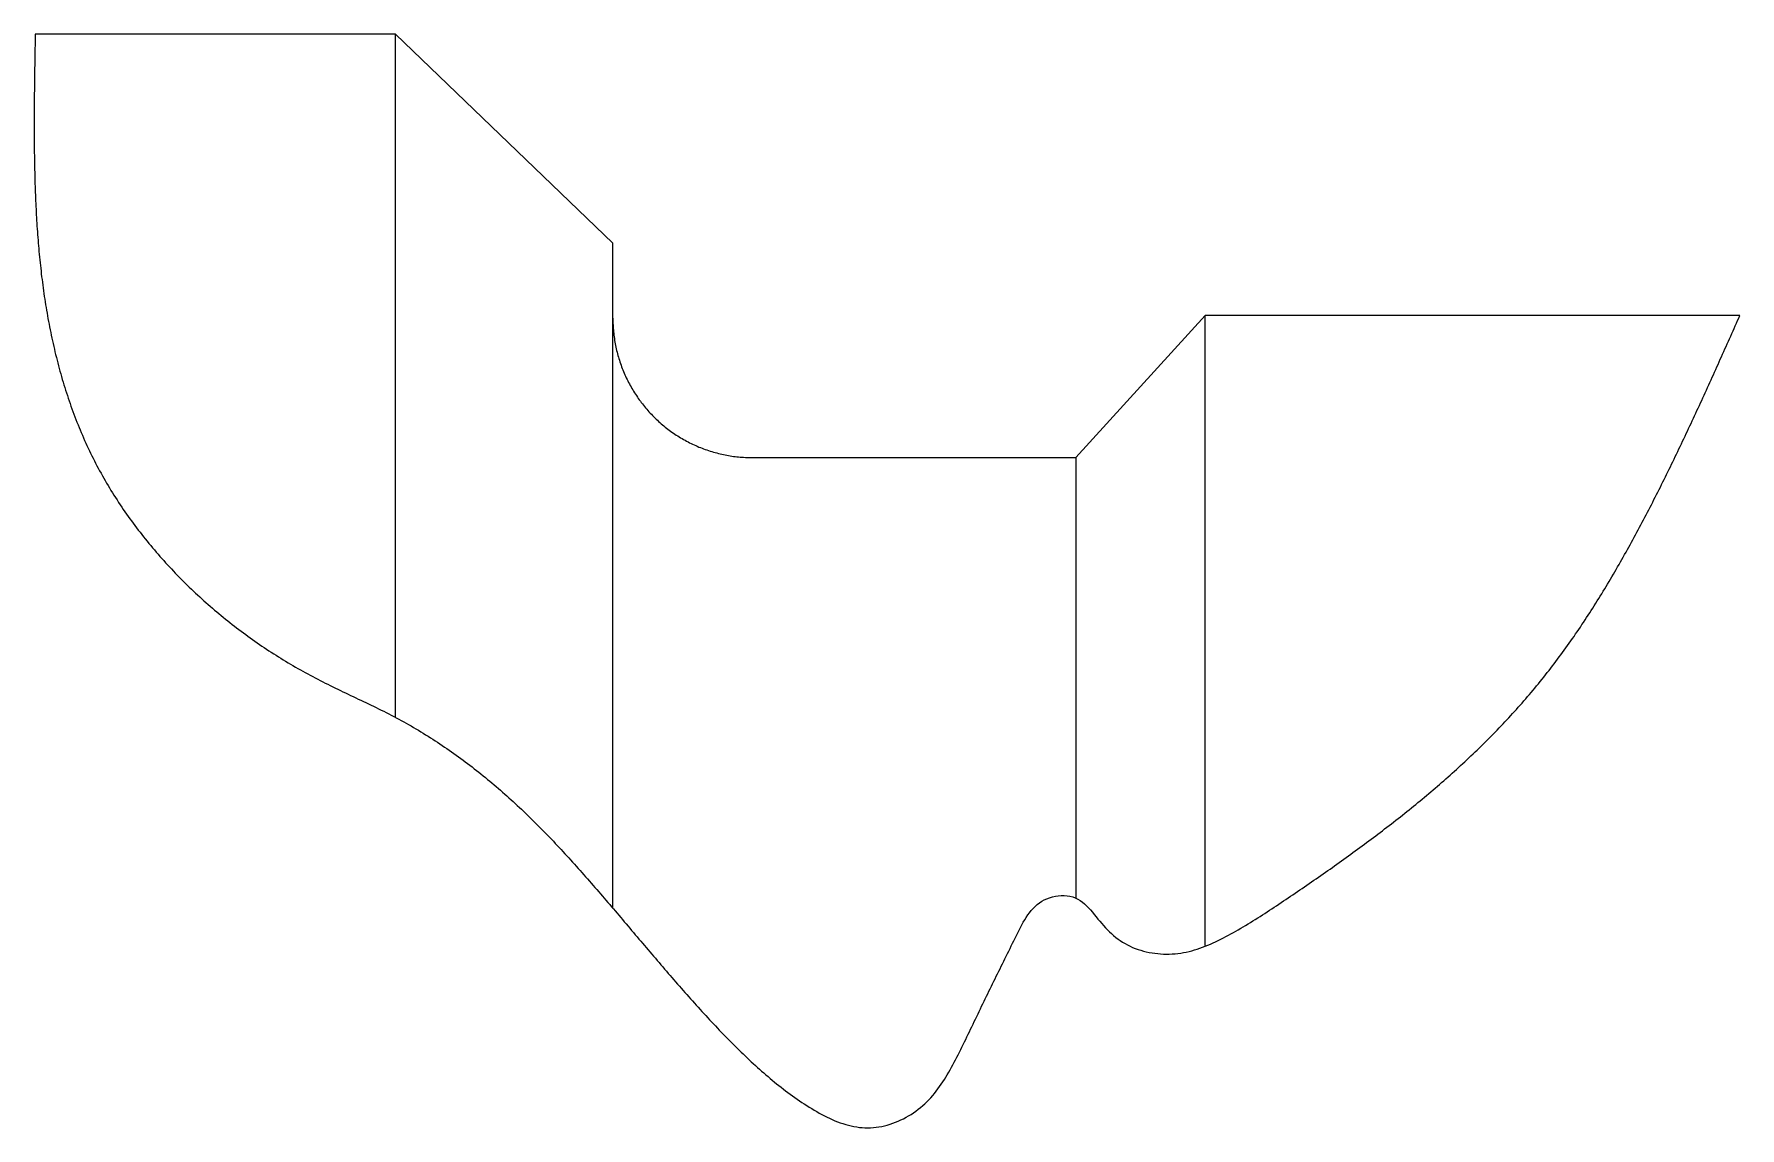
# Model space of a CAD drawing. Extents: x 0 to 632, y 0 to 332.
# Drawn here: x 603.8 to 628.28, y 44.99 to 60.68 of the extents above; entities that cross this region are included whole.
import ezdxf

# ---------------------------------------------------------------- set-up
doc = ezdxf.new("R2010")
doc.units = 0
doc.layers.get('0').update_dxf_attribs({"linetype": 'CONTINUOUS'})

msp = doc.modelspace()

# ---------------------------------------------------------------- linework, layer by layer
at = {"color": 2, "linetype": 'CONTINUOUS'}
for p, q in [((603.809, 60.52), (603.808, 60.48)), ((603.81, 60.601), (603.809, 60.561)), ((603.809, 60.561), (603.809, 60.52)), ((603.811, 60.642), (603.81, 60.601)), ((603.812, 60.682), (603.811, 60.642)), ((603.805, 60.318), (603.804, 60.277)), ((603.804, 60.277), (603.804, 60.237)), ((603.806, 60.358), (603.805, 60.318)), ((603.807, 60.399), (603.806, 60.358)), ((603.808, 60.48), (603.807, 60.439)), ((603.807, 60.439), (603.807, 60.399)), ((603.801, 60.034), (603.8, 59.994)), ((603.802, 60.115), (603.801, 60.075)), ((603.801, 60.075), (603.801, 60.034)), ((603.803, 60.156), (603.802, 60.115)), ((603.804, 60.237), (603.803, 60.196)), ((603.803, 60.196), (603.803, 60.156)), ((603.799, 59.872), (603.798, 59.832)), ((603.798, 59.832), (603.798, 59.791)), ((603.798, 59.791), (603.798, 59.751)), ((603.8, 59.953), (603.799, 59.913)), ((603.799, 59.913), (603.799, 59.872)), ((603.8, 59.994), (603.8, 59.953)), ((603.797, 59.629), (603.796, 59.589)), ((603.796, 59.589), (603.796, 59.548)), ((603.796, 59.548), (603.796, 59.508)), ((603.798, 59.751), (603.797, 59.71)), ((603.797, 59.71), (603.797, 59.67)), ((603.797, 59.67), (603.797, 59.629)), ((603.796, 59.508), (603.796, 59.467)), ((603.796, 59.467), (603.796, 59.427)), ((603.796, 59.427), (603.796, 59.386)), ((603.796, 59.386), (603.796, 59.346)), ((603.796, 59.346), (603.796, 59.305)), ((603.796, 59.305), (603.796, 59.265)), ((603.796, 59.265), (603.796, 59.224)), ((603.796, 59.224), (603.796, 59.184)), ((603.796, 59.184), (603.797, 59.143)), ((603.797, 59.143), (603.797, 59.103)), ((603.797, 59.103), (603.797, 59.062)), ((603.797, 59.062), (603.798, 59.022)), ((603.798, 59.022), (603.798, 58.981)), ((603.798, 58.981), (603.799, 58.941)), ((603.799, 58.941), (603.799, 58.9)), ((603.799, 58.9), (603.8, 58.86)), ((603.8, 58.86), (603.801, 58.819)), ((603.801, 58.819), (603.802, 58.779)), ((603.802, 58.779), (603.803, 58.738)), ((603.803, 58.738), (603.804, 58.697)), ((603.804, 58.697), (603.805, 58.657)), ((603.805, 58.657), (603.806, 58.616)), ((603.806, 58.616), (603.807, 58.576)), ((603.807, 58.576), (603.808, 58.535)), ((603.808, 58.535), (603.809, 58.495)), ((603.809, 58.495), (603.811, 58.454)), ((603.811, 58.454), (603.812, 58.414)), ((603.812, 58.414), (603.814, 58.373)), ((603.814, 58.373), (603.815, 58.333)), ((603.815, 58.333), (603.817, 58.292)), ((603.817, 58.292), (603.819, 58.252)), ((603.819, 58.252), (603.821, 58.211)), ((603.821, 58.211), (603.823, 58.171)), ((603.823, 58.171), (603.825, 58.13)), ((603.825, 58.13), (603.827, 58.09)), ((603.827, 58.09), (603.83, 58.049)), ((603.83, 58.049), (603.832, 58.009)), ((603.832, 58.009), (603.834, 57.968)), ((603.834, 57.968), (603.837, 57.928)), ((603.837, 57.928), (603.84, 57.888)), ((603.84, 57.888), (603.843, 57.847)), ((603.843, 57.847), (603.845, 57.807)), ((603.845, 57.807), (603.849, 57.766)), ((603.849, 57.766), (603.852, 57.726)), ((603.852, 57.726), (603.855, 57.685)), ((603.855, 57.685), (603.858, 57.645)), ((603.858, 57.645), (603.862, 57.605)), ((603.862, 57.605), (603.865, 57.564)), ((603.865, 57.564), (603.869, 57.524)), ((603.869, 57.524), (603.873, 57.483)), ((603.873, 57.483), (603.877, 57.443)), ((603.877, 57.443), (603.881, 57.403)), ((603.881, 57.403), (603.886, 57.363)), ((603.886, 57.363), (603.89, 57.322)), ((603.89, 57.322), (603.895, 57.282)), ((603.895, 57.282), (603.899, 57.242)), ((603.899, 57.242), (603.904, 57.201)), ((603.904, 57.201), (603.909, 57.161)), ((603.909, 57.161), (603.914, 57.121)), ((603.914, 57.121), (603.919, 57.081)), ((603.919, 57.081), (603.925, 57.041)), ((603.925, 57.041), (603.93, 57)), ((603.93, 57), (603.936, 56.96)), ((603.936, 56.96), (603.942, 56.92)), ((603.942, 56.92), (603.948, 56.88)), ((603.948, 56.88), (603.954, 56.84)), ((603.954, 56.84), (603.961, 56.8)), ((603.961, 56.8), (603.967, 56.76)), ((603.967, 56.76), (603.974, 56.72)), ((603.974, 56.72), (603.981, 56.68)), ((603.981, 56.68), (603.988, 56.64)), ((603.988, 56.64), (603.995, 56.6)), ((603.995, 56.6), (604.002, 56.56)), ((628.236, 56.534), (628.252, 56.571)), ((628.252, 56.571), (628.269, 56.608)), ((628.269, 56.608), (628.285, 56.645)), ((604.002, 56.56), (604.01, 56.52)), ((604.01, 56.52), (604.018, 56.48)), ((604.018, 56.48), (604.025, 56.44)), ((604.025, 56.44), (604.034, 56.4)), ((604.034, 56.4), (604.042, 56.361)), ((604.042, 56.361), (604.05, 56.321)), ((628.137, 56.312), (628.153, 56.349)), ((628.153, 56.349), (628.17, 56.386)), ((628.17, 56.386), (628.186, 56.423)), ((628.186, 56.423), (628.203, 56.46)), ((628.203, 56.46), (628.219, 56.497)), ((628.219, 56.497), (628.236, 56.534)), ((604.05, 56.321), (604.059, 56.281)), ((604.059, 56.281), (604.068, 56.241)), ((604.068, 56.241), (604.077, 56.202)), ((604.077, 56.202), (604.086, 56.162)), ((604.086, 56.162), (604.095, 56.123)), ((604.095, 56.123), (604.105, 56.083)), ((604.105, 56.083), (604.115, 56.043)), ((628.021, 56.054), (628.037, 56.091)), ((628.037, 56.091), (628.054, 56.128)), ((628.054, 56.128), (628.071, 56.165)), ((628.071, 56.165), (628.087, 56.202)), ((628.087, 56.202), (628.104, 56.239)), ((628.104, 56.239), (628.12, 56.275)), ((628.12, 56.275), (628.137, 56.312)), ((604.115, 56.043), (604.125, 56.004)), ((604.125, 56.004), (604.135, 55.965)), ((604.135, 55.965), (604.145, 55.925)), ((604.145, 55.925), (604.156, 55.886)), ((604.156, 55.886), (604.167, 55.847)), ((604.167, 55.847), (604.178, 55.808)), ((627.921, 55.832), (627.938, 55.869)), ((627.938, 55.869), (627.954, 55.906)), ((627.954, 55.906), (627.971, 55.943)), ((627.971, 55.943), (627.988, 55.98)), ((627.988, 55.98), (628.004, 56.017)), ((628.004, 56.017), (628.021, 56.054)), ((604.178, 55.808), (604.189, 55.768)), ((604.189, 55.768), (604.2, 55.729)), ((604.2, 55.729), (604.212, 55.69)), ((604.212, 55.69), (604.223, 55.651)), ((604.223, 55.651), (604.235, 55.613)), ((604.235, 55.613), (604.248, 55.574)), ((627.804, 55.574), (627.821, 55.611)), ((627.821, 55.611), (627.837, 55.648)), ((627.837, 55.648), (627.854, 55.685)), ((627.854, 55.685), (627.871, 55.722)), ((627.871, 55.722), (627.888, 55.759)), ((627.888, 55.759), (627.904, 55.795)), ((627.904, 55.795), (627.921, 55.832)), ((604.248, 55.574), (604.26, 55.535)), ((604.26, 55.535), (604.273, 55.496)), ((604.273, 55.496), (604.285, 55.458)), ((604.285, 55.458), (604.298, 55.419)), ((604.298, 55.419), (604.312, 55.381)), ((604.312, 55.381), (604.325, 55.343)), ((627.686, 55.317), (627.703, 55.353)), ((627.703, 55.353), (627.72, 55.39)), ((627.72, 55.39), (627.737, 55.427)), ((627.737, 55.427), (627.753, 55.464)), ((627.753, 55.464), (627.77, 55.501)), ((627.77, 55.501), (627.787, 55.537)), ((627.787, 55.537), (627.804, 55.574)), ((604.325, 55.343), (604.339, 55.304)), ((604.339, 55.304), (604.353, 55.266)), ((604.353, 55.266), (604.367, 55.228)), ((604.367, 55.228), (604.381, 55.19)), ((604.381, 55.19), (604.396, 55.152)), ((604.396, 55.152), (604.411, 55.114)), ((604.411, 55.114), (604.426, 55.077)), ((627.583, 55.096), (627.6, 55.133)), ((627.6, 55.133), (627.618, 55.17)), ((627.618, 55.17), (627.635, 55.206)), ((627.635, 55.206), (627.652, 55.243)), ((627.652, 55.243), (627.669, 55.28)), ((627.669, 55.28), (627.686, 55.317)), ((604.426, 55.077), (604.441, 55.039)), ((604.441, 55.039), (604.456, 55.002)), ((604.456, 55.002), (604.472, 54.964)), ((604.472, 54.964), (604.488, 54.927)), ((604.488, 54.927), (604.504, 54.89)), ((604.504, 54.89), (604.521, 54.852)), ((627.462, 54.84), (627.48, 54.876)), ((627.48, 54.876), (627.497, 54.913)), ((627.497, 54.913), (627.514, 54.95)), ((627.514, 54.95), (627.532, 54.986)), ((627.532, 54.986), (627.549, 55.023)), ((627.549, 55.023), (627.566, 55.06)), ((627.566, 55.06), (627.583, 55.096)), ((604.521, 54.852), (604.537, 54.815)), ((604.537, 54.815), (604.554, 54.779)), ((604.554, 54.779), (604.571, 54.742)), ((604.571, 54.742), (604.589, 54.705)), ((604.589, 54.705), (604.606, 54.669)), ((604.606, 54.669), (604.624, 54.632)), ((604.624, 54.632), (604.642, 54.596)), ((627.34, 54.584), (627.357, 54.62)), ((627.357, 54.62), (627.375, 54.657)), ((627.375, 54.657), (627.393, 54.693)), ((627.393, 54.693), (627.41, 54.73)), ((627.41, 54.73), (627.428, 54.767)), ((627.428, 54.767), (627.445, 54.803)), ((627.445, 54.803), (627.462, 54.84)), ((604.642, 54.596), (604.661, 54.56)), ((604.661, 54.56), (604.679, 54.524)), ((604.679, 54.524), (604.698, 54.488)), ((604.698, 54.488), (604.717, 54.452)), ((604.717, 54.452), (604.736, 54.416)), ((604.736, 54.416), (604.756, 54.381)), ((604.756, 54.381), (604.776, 54.345)), ((627.233, 54.365), (627.251, 54.402)), ((627.251, 54.402), (627.269, 54.438)), ((627.269, 54.438), (627.287, 54.475)), ((627.287, 54.475), (627.304, 54.511)), ((627.304, 54.511), (627.322, 54.547)), ((627.322, 54.547), (627.34, 54.584)), ((604.776, 54.345), (604.796, 54.31)), ((604.796, 54.31), (604.816, 54.275)), ((604.816, 54.275), (604.836, 54.24)), ((604.836, 54.24), (604.857, 54.205)), ((604.857, 54.205), (604.878, 54.17)), ((604.878, 54.17), (604.899, 54.135)), ((604.899, 54.135), (604.92, 54.101)), ((627.106, 54.111), (627.124, 54.147)), ((627.124, 54.147), (627.143, 54.184)), ((627.143, 54.184), (627.161, 54.22)), ((627.161, 54.22), (627.179, 54.256)), ((627.179, 54.256), (627.197, 54.293)), ((627.197, 54.293), (627.215, 54.329)), ((627.215, 54.329), (627.233, 54.365)), ((604.92, 54.101), (604.942, 54.066)), ((604.942, 54.066), (604.964, 54.032)), ((604.964, 54.032), (604.986, 53.998)), ((604.986, 53.998), (605.008, 53.964)), ((605.008, 53.964), (605.031, 53.93)), ((605.031, 53.93), (605.053, 53.896)), ((605.053, 53.896), (605.076, 53.863)), ((626.977, 53.858), (626.996, 53.894)), ((626.996, 53.894), (627.014, 53.93)), ((627.014, 53.93), (627.033, 53.966)), ((627.033, 53.966), (627.051, 54.003)), ((627.051, 54.003), (627.07, 54.039)), ((627.07, 54.039), (627.088, 54.075)), ((627.088, 54.075), (627.106, 54.111)), ((605.076, 53.863), (605.099, 53.829)), ((605.099, 53.829), (605.122, 53.796)), ((605.122, 53.796), (605.146, 53.763)), ((605.146, 53.763), (605.17, 53.729)), ((605.17, 53.729), (605.194, 53.697)), ((605.194, 53.697), (605.218, 53.664)), ((605.218, 53.664), (605.242, 53.631)), ((626.845, 53.606), (626.864, 53.642)), ((626.864, 53.642), (626.883, 53.678)), ((626.883, 53.678), (626.902, 53.714)), ((626.902, 53.714), (626.921, 53.75)), ((626.921, 53.75), (626.939, 53.786)), ((626.939, 53.786), (626.958, 53.822)), ((626.958, 53.822), (626.977, 53.858)), ((605.242, 53.631), (605.266, 53.599)), ((605.266, 53.599), (605.291, 53.566)), ((605.291, 53.566), (605.316, 53.534)), ((605.316, 53.534), (605.341, 53.502)), ((605.341, 53.502), (605.366, 53.47)), ((605.366, 53.47), (605.392, 53.438)), ((605.392, 53.438), (605.417, 53.406)), ((605.417, 53.406), (605.443, 53.375)), ((626.709, 53.356), (626.729, 53.392)), ((626.729, 53.392), (626.748, 53.427)), ((626.748, 53.427), (626.768, 53.463)), ((626.768, 53.463), (626.787, 53.499)), ((626.787, 53.499), (626.806, 53.535)), ((626.806, 53.535), (626.826, 53.57)), ((626.826, 53.57), (626.845, 53.606)), ((605.443, 53.375), (605.469, 53.344)), ((605.469, 53.344), (605.495, 53.312)), ((605.495, 53.312), (605.522, 53.281)), ((605.522, 53.281), (605.548, 53.25)), ((605.548, 53.25), (605.575, 53.22)), ((605.575, 53.22), (605.602, 53.189)), ((605.602, 53.189), (605.629, 53.158)), ((605.629, 53.158), (605.656, 53.128)), ((626.571, 53.108), (626.591, 53.143)), ((626.591, 53.143), (626.611, 53.178)), ((626.611, 53.178), (626.63, 53.214)), ((626.63, 53.214), (626.65, 53.249)), ((626.65, 53.249), (626.67, 53.285)), ((626.67, 53.285), (626.69, 53.32)), ((626.69, 53.32), (626.709, 53.356)), ((605.656, 53.128), (605.683, 53.098)), ((605.683, 53.098), (605.711, 53.068)), ((605.711, 53.068), (605.739, 53.038)), ((605.739, 53.038), (605.766, 53.008)), ((605.766, 53.008), (605.795, 52.978)), ((605.795, 52.978), (605.823, 52.949)), ((605.823, 52.949), (605.851, 52.92)), ((605.851, 52.92), (605.88, 52.891)), ((626.428, 52.862), (626.448, 52.897)), ((626.448, 52.897), (626.469, 52.932)), ((626.469, 52.932), (626.489, 52.967)), ((626.489, 52.967), (626.51, 53.002)), ((626.51, 53.002), (626.53, 53.037)), ((626.53, 53.037), (626.55, 53.072)), ((626.55, 53.072), (626.571, 53.108)), ((605.88, 52.891), (605.908, 52.862)), ((605.908, 52.862), (605.937, 52.833)), ((605.937, 52.833), (605.966, 52.804)), ((605.966, 52.804), (605.995, 52.776)), ((605.995, 52.776), (606.024, 52.747)), ((606.024, 52.747), (606.054, 52.719)), ((606.054, 52.719), (606.083, 52.691)), ((606.083, 52.691), (606.113, 52.663)), ((606.113, 52.663), (606.143, 52.635)), ((626.281, 52.618), (626.302, 52.653)), ((626.302, 52.653), (626.323, 52.688)), ((626.323, 52.688), (626.344, 52.722)), ((626.344, 52.722), (626.365, 52.757)), ((626.365, 52.757), (626.386, 52.792)), ((626.386, 52.792), (626.407, 52.827)), ((626.407, 52.827), (626.428, 52.862)), ((606.143, 52.635), (606.173, 52.608)), ((606.173, 52.608), (606.203, 52.58)), ((606.203, 52.58), (606.233, 52.553)), ((606.233, 52.553), (606.263, 52.526)), ((606.263, 52.526), (606.294, 52.499)), ((606.294, 52.499), (606.325, 52.472)), ((606.325, 52.472), (606.355, 52.445)), ((606.355, 52.445), (606.386, 52.419)), ((606.386, 52.419), (606.417, 52.393)), ((626.129, 52.378), (626.151, 52.412)), ((626.151, 52.412), (626.173, 52.446)), ((626.173, 52.446), (626.195, 52.481)), ((626.195, 52.481), (626.216, 52.515)), ((626.216, 52.515), (626.238, 52.549)), ((626.238, 52.549), (626.259, 52.584)), ((626.259, 52.584), (626.281, 52.618)), ((606.417, 52.393), (606.449, 52.367)), ((606.449, 52.367), (606.48, 52.341)), ((606.48, 52.341), (606.511, 52.315)), ((606.511, 52.315), (606.543, 52.289)), ((606.543, 52.289), (606.575, 52.264)), ((606.575, 52.264), (606.607, 52.238)), ((606.607, 52.238), (606.639, 52.213)), ((606.639, 52.213), (606.671, 52.188)), ((606.671, 52.188), (606.703, 52.164)), ((606.703, 52.164), (606.735, 52.139)), ((625.973, 52.141), (625.995, 52.175)), ((625.995, 52.175), (626.018, 52.209)), ((626.018, 52.209), (626.04, 52.242)), ((626.04, 52.242), (626.063, 52.276)), ((626.063, 52.276), (626.085, 52.31)), ((626.085, 52.31), (626.107, 52.344)), ((626.107, 52.344), (626.129, 52.378)), ((606.735, 52.139), (606.768, 52.114)), ((606.768, 52.114), (606.8, 52.09)), ((606.8, 52.09), (606.833, 52.066)), ((606.833, 52.066), (606.866, 52.042)), ((606.866, 52.042), (606.899, 52.018)), ((606.899, 52.018), (606.932, 51.995)), ((606.932, 51.995), (606.965, 51.971)), ((606.965, 51.971), (606.999, 51.948)), ((606.999, 51.948), (607.032, 51.925)), ((607.032, 51.925), (607.066, 51.902)), ((625.811, 51.909), (625.834, 51.942)), ((625.834, 51.942), (625.857, 51.975)), ((625.857, 51.975), (625.881, 52.008)), ((625.881, 52.008), (625.904, 52.041)), ((625.904, 52.041), (625.927, 52.075)), ((625.927, 52.075), (625.95, 52.108)), ((625.95, 52.108), (625.973, 52.141)), ((607.066, 51.902), (607.099, 51.88)), ((607.099, 51.88), (607.133, 51.857)), ((607.133, 51.857), (607.167, 51.835)), ((607.167, 51.835), (607.201, 51.813)), ((607.201, 51.813), (607.235, 51.791)), ((607.235, 51.791), (607.269, 51.769)), ((607.269, 51.769), (607.304, 51.747)), ((607.304, 51.747), (607.338, 51.726)), ((607.338, 51.726), (607.373, 51.704)), ((607.373, 51.704), (607.407, 51.683)), ((607.407, 51.683), (607.442, 51.662)), ((625.619, 51.648), (625.643, 51.68)), ((625.643, 51.68), (625.667, 51.712)), ((625.667, 51.712), (625.691, 51.745)), ((625.691, 51.745), (625.716, 51.777)), ((625.716, 51.777), (625.739, 51.81)), ((625.739, 51.81), (625.763, 51.843)), ((625.763, 51.843), (625.787, 51.876)), ((625.787, 51.876), (625.811, 51.909)), ((607.442, 51.662), (607.477, 51.642)), ((607.477, 51.642), (607.512, 51.621)), ((607.512, 51.621), (607.547, 51.601)), ((607.547, 51.601), (607.582, 51.581)), ((607.582, 51.581), (607.618, 51.561)), ((607.618, 51.561), (607.653, 51.541)), ((607.653, 51.541), (607.688, 51.521)), ((607.688, 51.521), (607.724, 51.502)), ((607.724, 51.502), (607.76, 51.483)), ((607.76, 51.483), (607.796, 51.464)), ((607.796, 51.464), (607.831, 51.445)), ((607.831, 51.445), (607.867, 51.426)), ((625.444, 51.425), (625.469, 51.456)), ((625.469, 51.456), (625.495, 51.488)), ((625.495, 51.488), (625.52, 51.52)), ((625.52, 51.52), (625.545, 51.551)), ((625.545, 51.551), (625.569, 51.583)), ((625.569, 51.583), (625.594, 51.616)), ((625.594, 51.616), (625.619, 51.648)), ((607.867, 51.426), (607.903, 51.408)), ((607.903, 51.408), (607.939, 51.389)), ((607.939, 51.389), (607.976, 51.371)), ((607.976, 51.371), (608.012, 51.353)), ((608.012, 51.353), (608.048, 51.335)), ((608.048, 51.335), (608.084, 51.317)), ((608.084, 51.317), (608.121, 51.299)), ((608.121, 51.299), (608.157, 51.282)), ((608.157, 51.282), (608.194, 51.264)), ((608.194, 51.264), (608.23, 51.246)), ((608.23, 51.246), (608.267, 51.229)), ((608.267, 51.229), (608.303, 51.211)), ((608.303, 51.211), (608.34, 51.194)), ((608.34, 51.194), (608.377, 51.177)), ((625.237, 51.176), (625.263, 51.206)), ((625.263, 51.206), (625.289, 51.237)), ((625.289, 51.237), (625.315, 51.268)), ((625.315, 51.268), (625.341, 51.299)), ((625.341, 51.299), (625.367, 51.33)), ((625.367, 51.33), (625.393, 51.362)), ((625.393, 51.362), (625.419, 51.393)), ((625.419, 51.393), (625.444, 51.425)), ((608.377, 51.177), (608.413, 51.159)), ((608.413, 51.159), (608.45, 51.142)), ((608.45, 51.142), (608.486, 51.125)), ((608.486, 51.125), (608.523, 51.107)), ((608.523, 51.107), (608.56, 51.09)), ((608.56, 51.09), (608.596, 51.072)), ((608.596, 51.072), (608.633, 51.055)), ((608.633, 51.055), (608.669, 51.037)), ((608.669, 51.037), (608.706, 51.019)), ((608.706, 51.019), (608.742, 51.002)), ((608.742, 51.002), (608.778, 50.984)), ((608.778, 50.984), (608.815, 50.966)), ((608.815, 50.966), (608.851, 50.947)), ((608.851, 50.947), (608.887, 50.929)), ((625.022, 50.933), (625.049, 50.963)), ((625.049, 50.963), (625.076, 50.993)), ((625.076, 50.993), (625.103, 51.023)), ((625.103, 51.023), (625.13, 51.053)), ((625.13, 51.053), (625.157, 51.084)), ((625.157, 51.084), (625.184, 51.114)), ((625.184, 51.114), (625.21, 51.145)), ((625.21, 51.145), (625.237, 51.176)), ((608.887, 50.929), (608.923, 50.911)), ((608.923, 50.911), (608.959, 50.892)), ((608.959, 50.892), (608.995, 50.873)), ((608.995, 50.873), (609.03, 50.854)), ((609.03, 50.854), (609.066, 50.835)), ((609.066, 50.835), (609.102, 50.815)), ((609.102, 50.815), (609.137, 50.795)), ((609.137, 50.795), (609.172, 50.775)), ((609.172, 50.775), (609.207, 50.755)), ((609.207, 50.755), (609.243, 50.735)), ((609.243, 50.735), (609.277, 50.714)), ((609.277, 50.714), (609.312, 50.694)), ((609.312, 50.694), (609.347, 50.673)), ((624.771, 50.668), (624.799, 50.697)), ((624.799, 50.697), (624.828, 50.726)), ((624.828, 50.726), (624.856, 50.755)), ((624.856, 50.755), (624.884, 50.785)), ((624.884, 50.785), (624.911, 50.814)), ((624.911, 50.814), (624.939, 50.844)), ((624.939, 50.844), (624.967, 50.873)), ((624.967, 50.873), (624.994, 50.903)), ((624.994, 50.903), (625.022, 50.933)), ((609.347, 50.673), (609.382, 50.652)), ((609.382, 50.652), (609.416, 50.63)), ((609.416, 50.63), (609.451, 50.609)), ((609.451, 50.609), (609.485, 50.587)), ((609.485, 50.587), (609.519, 50.565)), ((609.519, 50.565), (609.553, 50.543)), ((609.553, 50.543), (609.587, 50.521)), ((609.587, 50.521), (609.621, 50.499)), ((609.621, 50.499), (609.655, 50.476)), ((609.655, 50.476), (609.689, 50.453)), ((609.689, 50.453), (609.722, 50.43)), ((624.541, 50.438), (624.57, 50.467)), ((624.57, 50.467), (624.599, 50.495)), ((624.599, 50.495), (624.628, 50.524)), ((624.628, 50.524), (624.657, 50.552)), ((624.657, 50.552), (624.686, 50.581)), ((624.686, 50.581), (624.714, 50.61)), ((624.714, 50.61), (624.743, 50.639)), ((624.743, 50.639), (624.771, 50.668)), ((609.722, 50.43), (609.756, 50.407)), ((609.756, 50.407), (609.789, 50.384)), ((609.789, 50.384), (609.822, 50.36)), ((609.822, 50.36), (609.855, 50.337)), ((609.855, 50.337), (609.888, 50.313)), ((609.888, 50.313), (609.921, 50.289)), ((609.921, 50.289), (609.954, 50.265)), ((609.954, 50.265), (609.986, 50.241)), ((609.986, 50.241), (610.019, 50.216)), ((610.019, 50.216), (610.051, 50.192)), ((624.276, 50.187), (624.306, 50.215)), ((624.306, 50.215), (624.335, 50.242)), ((624.335, 50.242), (624.365, 50.27)), ((624.365, 50.27), (624.395, 50.298)), ((624.395, 50.298), (624.424, 50.326)), ((624.424, 50.326), (624.454, 50.354)), ((624.454, 50.354), (624.483, 50.382)), ((624.483, 50.382), (624.512, 50.41)), ((624.512, 50.41), (624.541, 50.438)), ((610.051, 50.192), (610.083, 50.167)), ((610.083, 50.167), (610.115, 50.142)), ((610.115, 50.142), (610.147, 50.117)), ((610.147, 50.117), (610.179, 50.092)), ((610.179, 50.092), (610.211, 50.066)), ((610.211, 50.066), (610.243, 50.041)), ((610.243, 50.041), (610.274, 50.015)), ((610.274, 50.015), (610.306, 49.989)), ((610.306, 49.989), (610.337, 49.964)), ((610.337, 49.964), (610.368, 49.938)), ((624.003, 49.943), (624.034, 49.97)), ((624.034, 49.97), (624.064, 49.997)), ((624.064, 49.997), (624.095, 50.024)), ((624.095, 50.024), (624.125, 50.051)), ((624.125, 50.051), (624.155, 50.078)), ((624.155, 50.078), (624.186, 50.105)), ((624.186, 50.105), (624.216, 50.132)), ((624.216, 50.132), (624.246, 50.16)), ((624.246, 50.16), (624.276, 50.187)), ((610.368, 49.938), (610.399, 49.911)), ((610.399, 49.911), (610.43, 49.885)), ((610.43, 49.885), (610.461, 49.858)), ((610.461, 49.858), (610.492, 49.832)), ((610.492, 49.832), (610.522, 49.805)), ((610.522, 49.805), (610.553, 49.778)), ((610.553, 49.778), (610.583, 49.751)), ((610.583, 49.751), (610.613, 49.724)), ((610.613, 49.724), (610.643, 49.697)), ((623.725, 49.707), (623.756, 49.733)), ((623.756, 49.733), (623.787, 49.759)), ((623.787, 49.759), (623.818, 49.785)), ((623.818, 49.785), (623.849, 49.811)), ((623.849, 49.811), (623.88, 49.837)), ((623.88, 49.837), (623.911, 49.864)), ((623.911, 49.864), (623.942, 49.89)), ((623.942, 49.89), (623.973, 49.917)), ((623.973, 49.917), (624.003, 49.943)), ((610.643, 49.697), (610.673, 49.67)), ((610.673, 49.67), (610.703, 49.642)), ((610.703, 49.642), (610.733, 49.614)), ((610.733, 49.614), (610.762, 49.587)), ((610.762, 49.587), (610.792, 49.559)), ((610.792, 49.559), (610.821, 49.531)), ((610.821, 49.531), (610.851, 49.503)), ((610.851, 49.503), (610.88, 49.475)), ((610.88, 49.475), (610.909, 49.446)), ((623.41, 49.451), (623.441, 49.477)), ((623.441, 49.477), (623.473, 49.502)), ((623.473, 49.502), (623.505, 49.527)), ((623.505, 49.527), (623.536, 49.553)), ((623.536, 49.553), (623.568, 49.578)), ((623.568, 49.578), (623.599, 49.604)), ((623.599, 49.604), (623.631, 49.629)), ((623.631, 49.629), (623.662, 49.655)), ((623.662, 49.655), (623.694, 49.681)), ((623.694, 49.681), (623.725, 49.707)), ((610.909, 49.446), (610.938, 49.418)), ((610.938, 49.418), (610.967, 49.39)), ((610.967, 49.39), (610.995, 49.361)), ((610.995, 49.361), (611.024, 49.332)), ((611.024, 49.332), (611.052, 49.304)), ((611.052, 49.304), (611.081, 49.275)), ((611.081, 49.275), (611.109, 49.246)), ((611.109, 49.246), (611.138, 49.217)), ((623.089, 49.203), (623.121, 49.228)), ((623.121, 49.228), (623.153, 49.252)), ((623.153, 49.252), (623.185, 49.277)), ((623.185, 49.277), (623.218, 49.302)), ((623.218, 49.302), (623.25, 49.326)), ((623.25, 49.326), (623.282, 49.351)), ((623.282, 49.351), (623.314, 49.376)), ((623.314, 49.376), (623.346, 49.401)), ((623.346, 49.401), (623.378, 49.426)), ((623.378, 49.426), (623.41, 49.451)), ((611.138, 49.217), (611.166, 49.188)), ((611.166, 49.188), (611.194, 49.158)), ((611.194, 49.158), (611.222, 49.129)), ((611.222, 49.129), (611.25, 49.1)), ((611.25, 49.1), (611.278, 49.07)), ((611.278, 49.07), (611.306, 49.041)), ((611.306, 49.041), (611.333, 49.011)), ((611.333, 49.011), (611.361, 48.982)), ((611.361, 48.982), (611.388, 48.952)), ((622.763, 48.961), (622.796, 48.985)), ((622.796, 48.985), (622.829, 49.009)), ((622.829, 49.009), (622.861, 49.033)), ((622.861, 49.033), (622.894, 49.057)), ((622.894, 49.057), (622.926, 49.082)), ((622.926, 49.082), (622.959, 49.106)), ((622.959, 49.106), (622.991, 49.13)), ((622.991, 49.13), (623.024, 49.154)), ((623.024, 49.154), (623.056, 49.179)), ((623.056, 49.179), (623.089, 49.203)), ((611.388, 48.952), (611.416, 48.922)), ((611.416, 48.922), (611.443, 48.892)), ((611.443, 48.892), (611.471, 48.862)), ((611.471, 48.862), (611.498, 48.832)), ((611.498, 48.832), (611.525, 48.802)), ((611.525, 48.802), (611.552, 48.772)), ((611.552, 48.772), (611.579, 48.742)), ((611.579, 48.742), (611.606, 48.712)), ((622.434, 48.725), (622.467, 48.749)), ((622.467, 48.749), (622.5, 48.772)), ((622.5, 48.772), (622.533, 48.796)), ((622.533, 48.796), (622.566, 48.819)), ((622.566, 48.819), (622.599, 48.843)), ((622.599, 48.843), (622.632, 48.866)), ((622.632, 48.866), (622.665, 48.89)), ((622.665, 48.89), (622.698, 48.914)), ((622.698, 48.914), (622.73, 48.938)), ((622.73, 48.938), (622.763, 48.961)), ((611.606, 48.712), (611.633, 48.681)), ((611.633, 48.681), (611.66, 48.651)), ((611.66, 48.651), (611.687, 48.621)), ((611.687, 48.621), (611.714, 48.59)), ((611.714, 48.59), (611.741, 48.56)), ((611.741, 48.56), (611.768, 48.529)), ((611.768, 48.529), (611.794, 48.499)), ((611.794, 48.499), (611.821, 48.468)), ((622.069, 48.471), (622.102, 48.494)), ((622.102, 48.494), (622.135, 48.517)), ((622.135, 48.517), (622.169, 48.54)), ((622.169, 48.54), (622.202, 48.563)), ((622.202, 48.563), (622.235, 48.586)), ((622.235, 48.586), (622.268, 48.609)), ((622.268, 48.609), (622.301, 48.632)), ((622.301, 48.632), (622.335, 48.655)), ((622.335, 48.655), (622.368, 48.679)), ((622.368, 48.679), (622.401, 48.702)), ((622.401, 48.702), (622.434, 48.725)), ((611.821, 48.468), (611.848, 48.438)), ((611.848, 48.438), (611.874, 48.407)), ((611.874, 48.407), (611.901, 48.377)), ((611.901, 48.377), (611.927, 48.346)), ((611.927, 48.346), (611.954, 48.315)), ((611.954, 48.315), (611.98, 48.284)), ((611.98, 48.284), (612.006, 48.254)), ((612.006, 48.254), (612.033, 48.223)), ((618.263, 48.239), (618.298, 48.259)), ((618.298, 48.259), (618.336, 48.276)), ((618.336, 48.276), (618.375, 48.291)), ((618.375, 48.291), (618.416, 48.303)), ((618.416, 48.303), (618.457, 48.312)), ((618.457, 48.312), (618.499, 48.318)), ((618.499, 48.318), (618.542, 48.322)), ((618.542, 48.322), (618.584, 48.322)), ((618.584, 48.322), (618.626, 48.319)), ((618.626, 48.319), (618.666, 48.312)), ((618.666, 48.312), (618.706, 48.302)), ((618.706, 48.302), (618.744, 48.289)), ((618.744, 48.289), (618.78, 48.272)), ((618.78, 48.272), (618.814, 48.252)), ((618.814, 48.252), (618.846, 48.229)), ((621.735, 48.244), (621.768, 48.266)), ((621.768, 48.266), (621.802, 48.289)), ((621.802, 48.289), (621.835, 48.311)), ((621.835, 48.311), (621.868, 48.334)), ((621.868, 48.334), (621.902, 48.357)), ((621.902, 48.357), (621.935, 48.379)), ((621.935, 48.379), (621.969, 48.402)), ((621.969, 48.402), (622.002, 48.425)), ((622.002, 48.425), (622.035, 48.448)), ((622.035, 48.448), (622.069, 48.471)), ((612.033, 48.223), (612.059, 48.192)), ((612.059, 48.192), (612.085, 48.161)), ((612.085, 48.161), (612.112, 48.13)), ((612.112, 48.13), (612.138, 48.1)), ((612.138, 48.1), (612.164, 48.069)), ((612.164, 48.069), (612.191, 48.038)), ((612.191, 48.038), (612.217, 48.007)), ((612.217, 48.007), (612.243, 47.976)), ((618.017, 47.974), (618.039, 48.009)), ((618.039, 48.009), (618.062, 48.043)), ((618.062, 48.043), (618.086, 48.076)), ((618.086, 48.076), (618.112, 48.108)), ((618.112, 48.108), (618.139, 48.138)), ((618.139, 48.138), (618.167, 48.166)), ((618.167, 48.166), (618.197, 48.192)), ((618.197, 48.192), (618.229, 48.217)), ((618.229, 48.217), (618.263, 48.239)), ((618.846, 48.229), (618.877, 48.203)), ((618.877, 48.203), (618.906, 48.175)), ((618.906, 48.175), (618.935, 48.146)), ((618.935, 48.146), (618.963, 48.115)), ((618.963, 48.115), (618.99, 48.083)), ((618.99, 48.083), (619.016, 48.05)), ((619.016, 48.05), (619.043, 48.018)), ((619.043, 48.018), (619.069, 47.985)), ((621.328, 47.979), (621.362, 48.001)), ((621.362, 48.001), (621.397, 48.022)), ((621.397, 48.022), (621.431, 48.044)), ((621.431, 48.044), (621.465, 48.066)), ((621.465, 48.066), (621.499, 48.088)), ((621.499, 48.088), (621.533, 48.11)), ((621.533, 48.11), (621.566, 48.132)), ((621.566, 48.132), (621.6, 48.154)), ((621.6, 48.154), (621.634, 48.176)), ((621.634, 48.176), (621.668, 48.199)), ((621.668, 48.199), (621.701, 48.221)), ((621.701, 48.221), (621.735, 48.244)), ((612.243, 47.976), (612.269, 47.945)), ((612.269, 47.945), (612.295, 47.914)), ((612.295, 47.914), (612.322, 47.884)), ((612.322, 47.884), (612.348, 47.853)), ((612.348, 47.853), (612.374, 47.822)), ((612.374, 47.822), (612.4, 47.791)), ((612.4, 47.791), (612.426, 47.76)), ((612.426, 47.76), (612.453, 47.729)), ((617.898, 47.75), (617.917, 47.788)), ((617.917, 47.788), (617.936, 47.826)), ((617.936, 47.826), (617.955, 47.864)), ((617.955, 47.864), (617.975, 47.901)), ((617.975, 47.901), (617.995, 47.938)), ((617.995, 47.938), (618.017, 47.974)), ((619.069, 47.985), (619.096, 47.953)), ((619.096, 47.953), (619.123, 47.922)), ((619.123, 47.922), (619.15, 47.891)), ((619.15, 47.891), (619.178, 47.86)), ((619.178, 47.86), (619.206, 47.831)), ((619.206, 47.831), (619.235, 47.802)), ((619.235, 47.802), (619.264, 47.775)), ((619.264, 47.775), (619.294, 47.748)), ((620.941, 47.752), (620.977, 47.772)), ((620.977, 47.772), (621.013, 47.792)), ((621.013, 47.792), (621.048, 47.812)), ((621.048, 47.812), (621.084, 47.832)), ((621.084, 47.832), (621.119, 47.853)), ((621.119, 47.853), (621.154, 47.874)), ((621.154, 47.874), (621.189, 47.894)), ((621.189, 47.894), (621.224, 47.915)), ((621.224, 47.915), (621.259, 47.936)), ((621.259, 47.936), (621.293, 47.958)), ((621.293, 47.958), (621.328, 47.979)), ((612.453, 47.729), (612.479, 47.698)), ((612.479, 47.698), (612.505, 47.667)), ((612.505, 47.667), (612.531, 47.637)), ((612.531, 47.637), (612.557, 47.606)), ((612.557, 47.606), (612.584, 47.575)), ((612.584, 47.575), (612.61, 47.544)), ((612.61, 47.544), (612.636, 47.513)), ((612.636, 47.513), (612.662, 47.482)), ((617.77, 47.489), (617.788, 47.525)), ((617.788, 47.525), (617.807, 47.562)), ((617.807, 47.562), (617.825, 47.599)), ((617.825, 47.599), (617.843, 47.637)), ((617.843, 47.637), (617.861, 47.674)), ((617.861, 47.674), (617.88, 47.712)), ((617.88, 47.712), (617.898, 47.75)), ((619.294, 47.748), (619.325, 47.722)), ((619.325, 47.722), (619.357, 47.698)), ((619.357, 47.698), (619.39, 47.675)), ((619.39, 47.675), (619.423, 47.653)), ((619.423, 47.653), (619.458, 47.632)), ((619.458, 47.632), (619.493, 47.613)), ((619.493, 47.613), (619.53, 47.595)), ((619.53, 47.595), (619.567, 47.578)), ((619.567, 47.578), (619.605, 47.563)), ((619.605, 47.563), (619.644, 47.549)), ((619.644, 47.549), (619.683, 47.536)), ((619.683, 47.536), (619.723, 47.525)), ((619.723, 47.525), (619.763, 47.515)), ((619.763, 47.515), (619.804, 47.506)), ((620.297, 47.503), (620.337, 47.511)), ((620.337, 47.511), (620.376, 47.52)), ((620.376, 47.52), (620.416, 47.53)), ((620.416, 47.53), (620.455, 47.541)), ((620.455, 47.541), (620.494, 47.553)), ((620.494, 47.553), (620.532, 47.566)), ((620.532, 47.566), (620.57, 47.579)), ((620.57, 47.579), (620.609, 47.594)), ((620.609, 47.594), (620.646, 47.609)), ((620.646, 47.609), (620.684, 47.625)), ((620.684, 47.625), (620.721, 47.642)), ((620.721, 47.642), (620.758, 47.659)), ((620.758, 47.659), (620.795, 47.677)), ((620.795, 47.677), (620.832, 47.695)), ((620.832, 47.695), (620.869, 47.714)), ((620.869, 47.714), (620.905, 47.733)), ((620.905, 47.733), (620.941, 47.752)), ((612.662, 47.482), (612.689, 47.451)), ((612.689, 47.451), (612.715, 47.421)), ((612.715, 47.421), (612.741, 47.39)), ((612.741, 47.39), (612.768, 47.359)), ((612.768, 47.359), (612.794, 47.328)), ((612.794, 47.328), (612.82, 47.298)), ((612.82, 47.298), (612.847, 47.267)), ((612.847, 47.267), (612.873, 47.236)), ((617.645, 47.235), (617.663, 47.271)), ((617.663, 47.271), (617.68, 47.307)), ((617.68, 47.307), (617.698, 47.343)), ((617.698, 47.343), (617.716, 47.379)), ((617.716, 47.379), (617.734, 47.415)), ((617.734, 47.415), (617.752, 47.452)), ((617.752, 47.452), (617.77, 47.489)), ((619.804, 47.506), (619.845, 47.499)), ((619.845, 47.499), (619.886, 47.493)), ((619.886, 47.493), (619.927, 47.488)), ((619.927, 47.488), (619.969, 47.484)), ((619.969, 47.484), (620.01, 47.482)), ((620.01, 47.482), (620.052, 47.481)), ((620.052, 47.481), (620.093, 47.482)), ((620.093, 47.482), (620.135, 47.483)), ((620.135, 47.483), (620.176, 47.486)), ((620.176, 47.486), (620.216, 47.491)), ((620.216, 47.491), (620.257, 47.496)), ((620.257, 47.496), (620.297, 47.503)), ((612.873, 47.236), (612.9, 47.205)), ((612.9, 47.205), (612.926, 47.175)), ((612.926, 47.175), (612.953, 47.144)), ((612.953, 47.144), (612.979, 47.114)), ((612.979, 47.114), (613.006, 47.083)), ((613.006, 47.083), (613.033, 47.052)), ((613.033, 47.052), (613.06, 47.022)), ((613.06, 47.022), (613.086, 46.991)), ((617.521, 46.984), (617.539, 47.02)), ((617.539, 47.02), (617.556, 47.056)), ((617.556, 47.056), (617.574, 47.091)), ((617.574, 47.091), (617.591, 47.127)), ((617.591, 47.127), (617.609, 47.163)), ((617.609, 47.163), (617.627, 47.199)), ((617.627, 47.199), (617.645, 47.235)), ((613.086, 46.991), (613.113, 46.961)), ((613.113, 46.961), (613.14, 46.93)), ((613.14, 46.93), (613.167, 46.9)), ((613.167, 46.9), (613.194, 46.87)), ((613.194, 46.87), (613.221, 46.839)), ((613.221, 46.839), (613.248, 46.809)), ((613.248, 46.809), (613.275, 46.779)), ((613.275, 46.779), (613.302, 46.749)), ((617.416, 46.768), (617.434, 46.804)), ((617.434, 46.804), (617.451, 46.84)), ((617.451, 46.84), (617.468, 46.876)), ((617.468, 46.876), (617.486, 46.912)), ((617.486, 46.912), (617.503, 46.948)), ((617.503, 46.948), (617.521, 46.984)), ((613.302, 46.749), (613.33, 46.719)), ((613.33, 46.719), (613.357, 46.688)), ((613.357, 46.688), (613.384, 46.658)), ((613.384, 46.658), (613.412, 46.629)), ((613.412, 46.629), (613.439, 46.599)), ((613.439, 46.599), (613.467, 46.569)), ((613.467, 46.569), (613.494, 46.539)), ((613.494, 46.539), (613.522, 46.51)), ((617.294, 46.513), (617.312, 46.55)), ((617.312, 46.55), (617.329, 46.586)), ((617.329, 46.586), (617.347, 46.623)), ((617.347, 46.623), (617.364, 46.659)), ((617.364, 46.659), (617.381, 46.695)), ((617.381, 46.695), (617.399, 46.732)), ((617.399, 46.732), (617.416, 46.768)), ((613.522, 46.51), (613.55, 46.48)), ((613.55, 46.48), (613.578, 46.451)), ((613.578, 46.451), (613.605, 46.421)), ((613.605, 46.421), (613.633, 46.392)), ((613.633, 46.392), (613.661, 46.363)), ((613.661, 46.363), (613.69, 46.334)), ((613.69, 46.334), (613.718, 46.305)), ((613.718, 46.305), (613.746, 46.276)), ((617.17, 46.257), (617.188, 46.294)), ((617.188, 46.294), (617.206, 46.331)), ((617.206, 46.331), (617.224, 46.367)), ((617.224, 46.367), (617.241, 46.404)), ((617.241, 46.404), (617.259, 46.44)), ((617.259, 46.44), (617.277, 46.477)), ((617.277, 46.477), (617.294, 46.513)), ((613.746, 46.276), (613.774, 46.247)), ((613.774, 46.247), (613.803, 46.218)), ((613.803, 46.218), (613.831, 46.19)), ((613.831, 46.19), (613.86, 46.161)), ((613.86, 46.161), (613.888, 46.133)), ((613.888, 46.133), (613.917, 46.104)), ((613.917, 46.104), (613.946, 46.076)), ((613.946, 46.076), (613.975, 46.048)), ((613.975, 46.048), (614.004, 46.02)), ((617.061, 46.038), (617.079, 46.075)), ((617.079, 46.075), (617.098, 46.111)), ((617.098, 46.111), (617.116, 46.148)), ((617.116, 46.148), (617.134, 46.184)), ((617.134, 46.184), (617.152, 46.221)), ((617.152, 46.221), (617.17, 46.257)), ((614.004, 46.02), (614.033, 45.993)), ((614.033, 45.993), (614.062, 45.965)), ((614.062, 45.965), (614.092, 45.937)), ((614.092, 45.937), (614.121, 45.91)), ((614.121, 45.91), (614.151, 45.883)), ((614.151, 45.883), (614.18, 45.856)), ((614.18, 45.856), (614.21, 45.829)), ((614.21, 45.829), (614.24, 45.802)), ((614.24, 45.802), (614.271, 45.776)), ((616.926, 45.786), (616.946, 45.822)), ((616.946, 45.822), (616.966, 45.857)), ((616.966, 45.857), (616.986, 45.893)), ((616.986, 45.893), (617.005, 45.929)), ((617.005, 45.929), (617.024, 45.966)), ((617.024, 45.966), (617.042, 46.002)), ((617.042, 46.002), (617.061, 46.038)), ((614.271, 45.776), (614.301, 45.749)), ((614.301, 45.749), (614.332, 45.723)), ((614.332, 45.723), (614.362, 45.697)), ((614.362, 45.697), (614.393, 45.671)), ((614.393, 45.671), (614.425, 45.645)), ((614.425, 45.645), (614.456, 45.62)), ((614.456, 45.62), (614.488, 45.595)), ((614.488, 45.595), (614.52, 45.57)), ((614.52, 45.57), (614.552, 45.545)), ((616.772, 45.547), (616.796, 45.58)), ((616.796, 45.58), (616.819, 45.613)), ((616.819, 45.613), (616.842, 45.647)), ((616.842, 45.647), (616.864, 45.681)), ((616.864, 45.681), (616.885, 45.716)), ((616.885, 45.716), (616.906, 45.751)), ((616.906, 45.751), (616.926, 45.786)), ((614.552, 45.545), (614.584, 45.52)), ((614.584, 45.52), (614.617, 45.496)), ((614.617, 45.496), (614.65, 45.471)), ((614.65, 45.471), (614.683, 45.447)), ((614.683, 45.447), (614.716, 45.424)), ((614.716, 45.424), (614.75, 45.4)), ((614.75, 45.4), (614.784, 45.377)), ((614.784, 45.377), (614.819, 45.354)), ((614.819, 45.354), (614.853, 45.331)), ((614.853, 45.331), (614.888, 45.308)), ((614.888, 45.308), (614.924, 45.286)), ((616.521, 45.28), (616.553, 45.307)), ((616.553, 45.307), (616.584, 45.334)), ((616.584, 45.334), (616.613, 45.362)), ((616.613, 45.362), (616.642, 45.392)), ((616.642, 45.392), (616.67, 45.421)), ((616.67, 45.421), (616.696, 45.452)), ((616.696, 45.452), (616.723, 45.483)), ((616.723, 45.483), (616.748, 45.515)), ((616.748, 45.515), (616.772, 45.547)), ((614.924, 45.286), (614.959, 45.264)), ((614.959, 45.264), (614.995, 45.243)), ((614.995, 45.243), (615.031, 45.222)), ((615.031, 45.222), (615.068, 45.201)), ((615.068, 45.201), (615.105, 45.181)), ((615.105, 45.181), (615.142, 45.161)), ((615.142, 45.161), (615.179, 45.143)), ((615.179, 45.143), (615.217, 45.125)), ((615.217, 45.125), (615.255, 45.108)), ((615.255, 45.108), (615.293, 45.091)), ((615.293, 45.091), (615.331, 45.076)), ((615.331, 45.076), (615.37, 45.062)), ((615.37, 45.062), (615.408, 45.049)), ((616.124, 45.054), (616.163, 45.068)), ((616.163, 45.068), (616.202, 45.084)), ((616.202, 45.084), (616.24, 45.102)), ((616.24, 45.102), (616.277, 45.12)), ((616.277, 45.12), (616.314, 45.14)), ((616.314, 45.14), (616.351, 45.161)), ((616.351, 45.161), (616.386, 45.182)), ((616.386, 45.182), (616.421, 45.205)), ((616.421, 45.205), (616.455, 45.229)), ((616.455, 45.229), (616.489, 45.254)), ((616.489, 45.254), (616.521, 45.28)), ((615.408, 45.049), (615.447, 45.036)), ((615.447, 45.036), (615.487, 45.026)), ((615.487, 45.026), (615.526, 45.016)), ((615.526, 45.016), (615.565, 45.008)), ((615.565, 45.008), (615.605, 45.001)), ((615.605, 45.001), (615.645, 44.995)), ((615.645, 44.995), (615.684, 44.991)), ((615.684, 44.991), (615.724, 44.989)), ((615.724, 44.989), (615.764, 44.988)), ((615.764, 44.988), (615.805, 44.989)), ((615.805, 44.989), (615.845, 44.992)), ((615.845, 44.992), (615.885, 44.996)), ((615.885, 44.996), (615.925, 45.002)), ((615.925, 45.002), (615.966, 45.009)), ((615.966, 45.009), (616.006, 45.018)), ((616.006, 45.018), (616.045, 45.029)), ((616.045, 45.029), (616.085, 45.041)), ((616.085, 45.041), (616.124, 45.054))]:
    msp.add_line(p, q, dxfattribs=at)
at = {"color": 7, "linetype": 'CONTINUOUS'}
for p, q in [((608.982, 60.682), (603.811, 60.682)), ((608.982, 60.682), (612.105, 57.682)), ((608.982, 50.88), (608.982, 60.682)), ((612.105, 48.138), (612.105, 57.682)), ((618.749, 54.606), (620.609, 56.645)), ((628.285, 56.645), (620.609, 56.645)), ((620.609, 47.603), (620.609, 56.645)), ((614.105, 54.606), (618.749, 54.606)), ((618.749, 54.606), (618.749, 48.287))]:
    msp.add_line(p, q, dxfattribs=at)
msp.add_polyline3d([(612.105, 56.606, 0), (612.105, 56.581, 0), (612.106, 56.557, 0), (612.106, 56.532, 0), (612.107, 56.508, 0), (612.109, 56.483, 0), (612.11, 56.459, 0), (612.112, 56.434, 0), (612.115, 56.41, 0), (612.117, 56.386, 0), (612.12, 56.361, 0), (612.123, 56.337, 0), (612.127, 56.313, 0), (612.13, 56.288, 0), (612.135, 56.264, 0), (612.139, 56.24, 0), (612.143, 56.216, 0), (612.148, 56.192, 0), (612.154, 56.168, 0), (612.159, 56.144, 0), (612.165, 56.12, 0), (612.171, 56.096, 0), (612.178, 56.073, 0), (612.184, 56.049, 0), (612.191, 56.026, 0), (612.198, 56.002, 0), (612.206, 55.979, 0), (612.214, 55.955, 0), (612.222, 55.932, 0), (612.23, 55.909, 0), (612.239, 55.886, 0), (612.248, 55.863, 0), (612.257, 55.841, 0), (612.267, 55.818, 0), (612.277, 55.795, 0), (612.287, 55.773, 0), (612.297, 55.751, 0), (612.308, 55.729, 0), (612.319, 55.707, 0), (612.33, 55.685, 0), (612.341, 55.663, 0), (612.353, 55.642, 0), (612.365, 55.62, 0), (612.377, 55.599, 0), (612.39, 55.578, 0), (612.402, 55.557, 0), (612.415, 55.536, 0), (612.429, 55.515, 0), (612.442, 55.495, 0), (612.456, 55.475, 0), (612.47, 55.454, 0), (612.484, 55.434, 0), (612.499, 55.415, 0), (612.513, 55.395, 0), (612.528, 55.376, 0), (612.544, 55.356, 0), (612.559, 55.337, 0), (612.575, 55.318, 0), (612.591, 55.3, 0), (612.607, 55.281, 0), (612.623, 55.263, 0), (612.64, 55.245, 0), (612.657, 55.227, 0), (612.674, 55.209, 0), (612.691, 55.192, 0), (612.708, 55.175, 0), (612.726, 55.157, 0), (612.744, 55.141, 0), (612.762, 55.124, 0), (612.78, 55.108, 0), (612.799, 55.092, 0), (612.817, 55.076, 0), (612.836, 55.06, 0), (612.855, 55.045, 0), (612.875, 55.029, 0), (612.894, 55.014, 0), (612.914, 55, 0), (612.933, 54.985, 0), (612.953, 54.971, 0), (612.974, 54.957, 0), (612.994, 54.943, 0), (613.014, 54.93, 0), (613.035, 54.916, 0), (613.056, 54.903, 0), (613.077, 54.891, 0), (613.098, 54.878, 0), (613.119, 54.866, 0), (613.141, 54.854, 0), (613.162, 54.842, 0), (613.184, 54.831, 0), (613.206, 54.82, 0), (613.228, 54.809, 0), (613.25, 54.798, 0), (613.272, 54.788, 0), (613.295, 54.778, 0), (613.317, 54.768, 0), (613.34, 54.758, 0), (613.362, 54.749, 0), (613.385, 54.74, 0), (613.408, 54.731, 0), (613.431, 54.723, 0), (613.454, 54.715, 0), (613.478, 54.707, 0), (613.501, 54.699, 0), (613.524, 54.692, 0), (613.548, 54.685, 0), (613.572, 54.678, 0), (613.595, 54.672, 0), (613.619, 54.666, 0), (613.643, 54.66, 0), (613.667, 54.655, 0), (613.691, 54.649, 0), (613.715, 54.645, 0), (613.739, 54.64, 0), (613.763, 54.636, 0), (613.787, 54.631, 0), (613.812, 54.628, 0), (613.836, 54.624, 0), (613.86, 54.621, 0), (613.885, 54.618, 0), (613.909, 54.616, 0), (613.933, 54.613, 0), (613.958, 54.611, 0), (613.982, 54.61, 0), (614.007, 54.608, 0), (614.031, 54.607, 0), (614.056, 54.607, 0), (614.081, 54.606, 0), (614.105, 54.606, 0)], dxfattribs=at)

doc.saveas('drawing.dxf')
